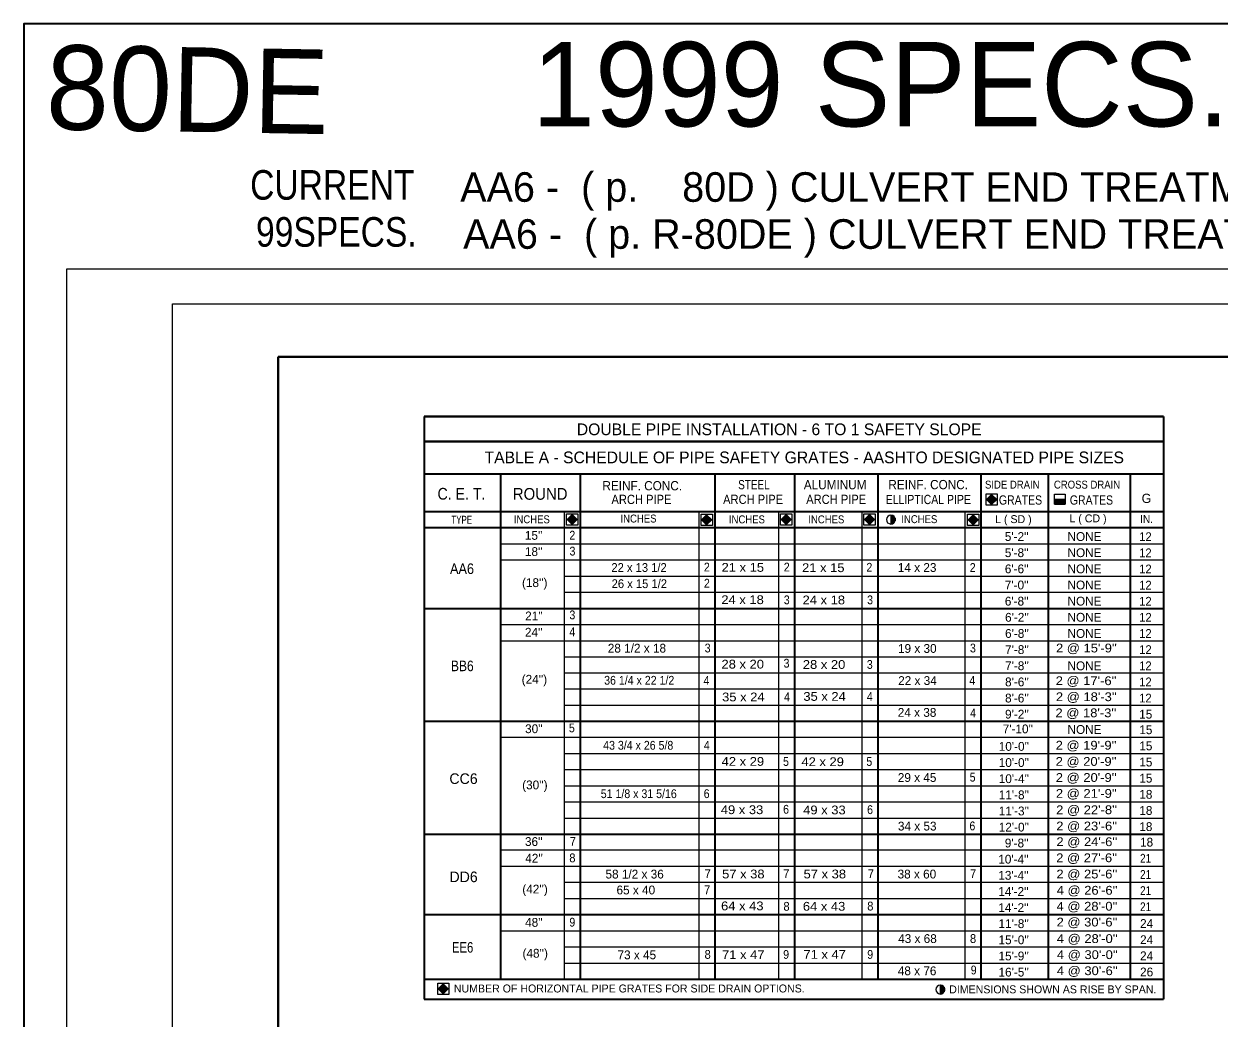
# Model space of a CAD drawing. Extents: x -483 to -38, y -358 to 186.
# Drawn here: x -482.5 to -312.8, y -228.9 to -87.8 of the extents above; entities that cross this region are included whole.
import ezdxf
from ezdxf.enums import TextEntityAlignment as Align

# ---------------------------------------------------------------- set-up
doc = ezdxf.new("R2010")
doc.units = 0
doc.header["$LTSCALE"] = 0.5
doc.layers.add('1', color=7, linetype='Continuous', lineweight=13)
doc.layers.add('14', color=7, linetype='Continuous')

msp = doc.modelspace()

# ---------------------------------------------------------------- hatches: boundary and pattern name
at = {"layer": '1'}
for points in [[(-345.1106, -156.0373), (-345.8282, -155.3195), (-345.1106, -154.6019), (-344.3931, -155.3195)], [(-336.1649, -155.9621), (-334.6764, -155.9621), (-334.6764, -155.2993), (-336.1649, -155.2993)], [(-404.6706, -158.8683), (-405.3883, -158.151), (-404.6706, -157.4332), (-403.9532, -158.151)], [(-385.5743, -158.9217), (-386.292, -158.2043), (-385.5743, -157.4866), (-384.8569, -158.2043)], [(-374.2875, -158.8677), (-375.0052, -158.1503), (-374.2875, -157.4326), (-373.5702, -158.1503)], [(-362.4605, -158.8677), (-363.1783, -158.1503), (-362.4605, -157.4326), (-361.7432, -158.1503)], [(-347.736, -158.9217), (-348.4538, -158.2043), (-347.736, -157.4866), (-347.0187, -158.2043)], [(-422.977, -225.4882), (-423.6948, -224.7709), (-422.977, -224.0531), (-422.2597, -224.7709)]]:
    msp.add_hatch(color=256, dxfattribs=at).paths.add_polyline_path(points)

# ---------------------------------------------------------------- linework, layer by layer
for p, q in [((-476.4377, -122.5636), (-116.4357, -122.5636)), ((-476.4377, -352.5644), (-476.4377, -122.5636)), ((-336.1649, -154.5517), (-334.6764, -154.5517)), ((-336.1649, -155.9621), (-336.1649, -154.5517)), ((-334.6764, -154.5517), (-334.6764, -155.9621)), ((-359.4138, -157.5497), (-359.4138, -158.7962)), ((-359.4005, -157.5912), (-359.1943, -157.5912)), ((-359.4005, -157.6534), (-359.073, -157.6534)), ((-359.4005, -157.7163), (-358.9936, -157.7163)), ((-359.4005, -157.7788), (-358.9344, -157.7788)), ((-359.3836, -157.5501), (-359.3836, -158.8063)), ((-359.3213, -157.5567), (-359.3213, -158.7992)), ((-359.2586, -157.5703), (-359.2586, -158.786)), ((-359.1959, -157.5905), (-359.1959, -158.766)), ((-359.1336, -157.6182), (-359.1336, -158.7379)), ((-359.0709, -157.6551), (-359.0709, -158.7008)), ((-359.0082, -157.7026), (-359.0082, -158.6531)), ((-358.9457, -157.7655), (-358.9457, -158.591)), ((-359.4005, -157.8413), (-358.8892, -157.8413)), ((-359.4005, -157.9041), (-358.8544, -157.9041)), ((-359.4005, -157.9666), (-358.8282, -157.9666)), ((-359.4005, -158.0289), (-358.8094, -158.0289)), ((-359.4005, -158.0916), (-358.7975, -158.0916)), ((-359.4005, -158.1541), (-358.7919, -158.1541)), ((-359.4005, -158.2166), (-358.7929, -158.2166)), ((-359.4005, -158.2791), (-358.7998, -158.2791)), ((-359.4005, -158.3416), (-358.8132, -158.3416)), ((-359.4005, -158.4043), (-358.8333, -158.4043)), ((-359.4005, -158.4668), (-358.8619, -158.4668)), ((-359.4005, -158.5293), (-358.8983, -158.5293)), ((-359.4005, -158.5917), (-358.9468, -158.5917)), ((-359.4005, -158.6546), (-359.0097, -158.6546)), ((-359.4005, -158.7173), (-359.0961, -158.7173)), ((-359.4005, -158.7796), (-359.2359, -158.7796)), ((-358.8832, -157.8512), (-358.8832, -158.5054)), ((-358.8207, -157.9891), (-358.8207, -158.3672)), ((-405.7951, -166.1881), (-320.7153, -166.1881)), ((-405.7951, -168.4799), (-320.7153, -168.4799)), ((-405.7673, -177.6604), (-320.7153, -177.6604)), ((-405.7673, -179.9136), (-320.7153, -179.9136)), ((-405.7673, -182.2054), (-320.7153, -182.2054)), ((-405.7673, -184.4972), (-320.7153, -184.4972)), ((-405.7673, -191.3728), (-320.7153, -191.3728)), ((-405.7673, -193.6647), (-320.7153, -193.6647)), ((-405.7673, -195.9565), (-320.7153, -195.9565)), ((-405.7673, -198.2483), (-320.7153, -198.2483)), ((-405.7673, -200.5402), (-320.7153, -200.5402)), ((-405.8022, -209.6559), (-320.7153, -209.6559)), ((-405.8022, -211.9477), (-320.7153, -211.9477)), ((-405.8022, -218.8233), (-320.7153, -218.8233)), ((-405.8022, -221.1152), (-320.7153, -221.1152)), ((-352.3974, -224.2562), (-352.3974, -225.5028)), ((-352.3841, -224.2977), (-352.1778, -224.2977)), ((-352.3841, -224.36), (-352.0566, -224.36)), ((-352.3841, -224.4229), (-351.9772, -224.4229)), ((-352.3841, -224.4854), (-351.918, -224.4854)), ((-352.3841, -224.5479), (-351.8728, -224.5479)), ((-352.3841, -224.6107), (-351.838, -224.6107)), ((-352.3841, -224.6732), (-351.8117, -224.6732)), ((-352.3841, -224.7355), (-351.793, -224.7355)), ((-352.3841, -224.7982), (-351.7812, -224.7982)), ((-352.3841, -224.8607), (-351.7755, -224.8607)), ((-352.3841, -224.9232), (-351.7766, -224.9232)), ((-352.3841, -224.9857), (-351.7834, -224.9857)), ((-352.3841, -225.0482), (-351.7967, -225.0482)), ((-352.3841, -225.1109), (-351.817, -225.1109)), ((-352.3841, -225.1734), (-351.8455, -225.1734)), ((-352.3841, -225.2359), (-351.882, -225.2359)), ((-352.3841, -225.2982), (-351.9303, -225.2982)), ((-352.3841, -225.3612), (-351.9932, -225.3612)), ((-352.3841, -225.4238), (-352.0797, -225.4238)), ((-352.3841, -225.4862), (-352.2195, -225.4862)), ((-352.3673, -224.2567), (-352.3673, -225.5128)), ((-352.3049, -224.2633), (-352.3049, -225.5058)), ((-352.2423, -224.2769), (-352.2423, -225.4926)), ((-352.1795, -224.2971), (-352.1795, -225.4726)), ((-352.1172, -224.3248), (-352.1172, -225.4445)), ((-352.0545, -224.3617), (-352.0545, -225.4074)), ((-351.9917, -224.4092), (-351.9917, -225.3597)), ((-351.9292, -224.4721), (-351.9292, -225.2976)), ((-351.8667, -224.5577), (-351.8667, -225.212)), ((-351.8042, -224.6957), (-351.8042, -225.0738))]:
    msp.add_line(p, q, dxfattribs=at)
at = {"layer": '1', "lineweight": 40}
for p, q in [((-446.4379, -135.0637), (-121.4361, -135.0637)), ((-446.4379, -340.0643), (-446.4379, -135.0637)), ((-425.7068, -143.5432), (-320.7153, -143.5432)), ((-425.7068, -147.0851), (-320.7153, -147.0851))]:
    msp.add_line(p, q, dxfattribs=at)
at = {"layer": '1', "lineweight": 35}
for p, q in [((-425.7068, -143.5432), (-425.7068, -226.226)), ((-320.7153, -143.5432), (-320.7153, -226.226)), ((-425.7302, -151.6852), (-320.7153, -151.6852)), ((-414.8433, -151.6852), (-414.8433, -223.407)), ((-403.5384, -151.6852), (-403.5384, -223.407)), ((-384.4247, -151.6852), (-384.4247, -223.407)), ((-373.1173, -151.6852), (-373.1173, -223.407)), ((-361.2782, -151.6852), (-361.2782, -223.407)), ((-346.6451, -151.6852), (-346.6451, -223.407)), ((-337.0943, -151.6852), (-337.0943, -223.407)), ((-325.4523, -151.6852), (-325.4523, -223.407)), ((-425.7302, -157.0034), (-320.7153, -157.0034)), ((-425.7302, -159.3198), (-320.7153, -159.3198)), ((-425.7068, -170.7717), (-320.7153, -170.7717)), ((-425.6792, -186.7891), (-320.7153, -186.7891)), ((-425.6792, -202.8321), (-320.7153, -202.8321)), ((-425.7139, -214.2397), (-320.7153, -214.2397)), ((-425.7068, -223.407), (-320.7153, -223.407)), ((-425.7068, -226.226), (-320.7153, -226.226))]:
    msp.add_line(p, q, dxfattribs=at)
at = {"layer": '1', "lineweight": 25}
for p, q in [((-336.1649, -155.2993), (-334.6764, -155.2993)), ((-334.6764, -155.9621), (-336.1649, -155.9621)), ((-405.7951, -157.0034), (-405.7951, -223.407)), ((-386.675, -157.0034), (-386.675, -223.407)), ((-375.3674, -157.0034), (-375.3674, -223.407)), ((-363.5283, -157.0034), (-363.5283, -223.407)), ((-348.8952, -157.0034), (-348.8952, -223.407)), ((-414.8433, -161.6044), (-320.7153, -161.6044)), ((-414.8433, -163.8962), (-320.7153, -163.8962)), ((-414.8433, -173.0768), (-320.7153, -173.0768)), ((-414.8433, -175.3686), (-320.7153, -175.3686)), ((-414.8433, -189.0809), (-320.7153, -189.0809)), ((-414.8433, -205.0722), (-320.7153, -205.0722)), ((-414.8433, -207.3641), (-320.7153, -207.3641)), ((-414.8433, -216.5315), (-320.7153, -216.5315))]:
    msp.add_line(p, q, dxfattribs=at)
at = {"layer": '1', "lineweight": 35}
msp.add_lwpolyline([(-110.7638, -87.8148), (-482.5202, -87.8148), (-482.5202, -358.4612), (-110.7638, -358.4612)], close=True, dxfattribs=at)
at = {"layer": '1', "lineweight": 25}
msp.add_lwpolyline([(-461.4374, -347.5641), (-461.4374, -127.5631), (-116.4357, -127.5631)], dxfattribs=at)
at = {"layer": '1'}
for points in [[(-344.3003, -156.1143), (-345.8984, -156.1143), (-345.8984, -154.5163), (-344.3003, -154.5163)], [(-345.1106, -156.0373), (-345.8282, -155.3195), (-345.1106, -154.6019), (-344.3931, -155.3195)], [(-336.1649, -155.9621), (-334.6764, -155.9621), (-334.6764, -155.2993), (-336.1649, -155.2993)], [(-403.8605, -158.9456), (-405.4586, -158.9456), (-405.4586, -157.3476), (-403.8605, -157.3476)], [(-404.6706, -158.8683), (-405.3883, -158.151), (-404.6706, -157.4332), (-403.9532, -158.151)], [(-384.7642, -158.999), (-386.3622, -158.999), (-386.3622, -157.4009), (-384.7642, -157.4009)], [(-385.5743, -158.9217), (-386.292, -158.2043), (-385.5743, -157.4866), (-384.8569, -158.2043)], [(-373.4774, -158.945), (-375.0755, -158.945), (-375.0755, -157.3469), (-373.4774, -157.3469)], [(-374.2875, -158.8677), (-375.0052, -158.1503), (-374.2875, -157.4326), (-373.5702, -158.1503)], [(-361.6505, -158.945), (-363.2485, -158.945), (-363.2485, -157.3469), (-361.6505, -157.3469)], [(-362.4605, -158.8677), (-363.1783, -158.1503), (-362.4605, -157.4326), (-361.7432, -158.1503)], [(-346.9259, -158.999), (-348.524, -158.999), (-348.524, -157.4009), (-346.9259, -157.4009)], [(-347.736, -158.9217), (-348.4538, -158.2043), (-347.736, -157.4866), (-347.0187, -158.2043)], [(-422.167, -225.5655), (-423.765, -225.5655), (-423.765, -223.9675), (-422.167, -223.9675)], [(-422.977, -225.4882), (-423.6948, -224.7709), (-422.977, -224.0531), (-422.2597, -224.7709)]]:
    msp.add_lwpolyline(points, close=True, dxfattribs=at)
at = {"layer": '1', "lineweight": 25}
msp.add_lwpolyline([(-336.1608, -155.9547), (-334.6873, -155.9547), (-334.68, -155.3032), (-336.1649, -155.3057)], close=True, dxfattribs=at)
at = {"layer": '1'}
for centre in [(-359.4209, -158.1783), (-352.4045, -224.8849)]:
    msp.add_arc(centre, 0.6291, 88.93162, 88.15422, dxfattribs=at)

# ---------------------------------------------------------------- texts
msp.add_text('80DE', height=12, rotation=359, dxfattribs=at).set_placement((-479.4512, -102.7682))
for s, height, p in [('1999 SPECS. - FINAL ENGLISH', 12, (-410.3553, -102.3682)), ('DOUBLE PIPE INSTALLATION - 6 TO 1 SAFETY SLOPE', 1.667, (-404.0112, -146.1933)), ('TABLE A - SCHEDULE OF PIPE SAFETY GRATES - AASHTO DESIGNATED PIPE SIZES', 1.667, (-417.1113, -150.1795)), ('G', 1.313, (-323.8078, -155.816)), ('L ( SD )', 1.125, (-344.6087, -158.6727)), ('L ( CD )', 1.125, (-334.0557, -158.5642)), ("15''", 1.25, (-411.3863, -161.0406)), ("18''", 1.25, (-411.3788, -163.3418)), ('14 x 23', 1.25, (-358.4258, -165.6024)), ("(18'')", 1.25, (-411.793, -167.7515)), ("21''", 1.25, (-411.3442, -172.4782)), ("24''", 1.25, (-411.3784, -174.7933)), ('28 1/2 x 18', 1.25, (-399.6122, -177.051)), ('19 x 30', 1.25, (-358.4042, -177.0914)), ("(24'')", 1.25, (-411.8386, -181.4685)), ('22 x 34', 1.25, (-358.3804, -181.6528)), ('24 x 38', 1.25, (-358.4358, -186.1691)), ('15', 1.25, (-324.1562, -186.4265)), ("30''", 1.25, (-411.3532, -188.4872)), ("7'-10''", 1.25, (-343.5317, -188.5097)), ('15', 1.25, (-324.1408, -188.6304)), ('15', 1.25, (-324.1408, -190.9222)), ('15', 1.25, (-324.1408, -193.2141)), ('CC6', 1.5, (-422.1026, -195.6971)), ("(30'')", 1.25, (-411.7673, -196.4617)), ('29 x 45', 1.25, (-358.4304, -195.4098)), ('15', 1.25, (-324.1408, -195.5059)), ('18', 1.25, (-324.1408, -197.7978)), ('18', 1.25, (-324.1408, -200.0897)), ('34 x 53', 1.25, (-358.4171, -202.3062)), ('18', 1.25, (-324.1408, -202.3815)), ("36''", 1.25, (-411.3707, -204.5005)), ('18', 1.25, (-324.0346, -204.5853)), ("42''", 1.25, (-411.3327, -206.864)), ('DD6', 1.5, (-422.0941, -209.6342)), ('58 1/2 x 36', 1.25, (-399.9354, -209.1192)), ('38 x 60', 1.25, (-358.4621, -209.1132)), ("(42'')", 1.25, (-411.7469, -211.247)), ('65 x 40', 1.25, (-398.3713, -211.3742)), ("48''", 1.25, (-411.351, -215.971)), ('24', 1.25, (-324.0304, -216.1378)), ('43 x 68', 1.25, (-358.3804, -218.2764)), ('24', 1.25, (-324.0304, -218.4297)), ("(48'')", 1.25, (-411.7192, -220.3527)), ('73 x 45', 1.25, (-398.2298, -220.5874)), ('24', 1.25, (-324.0304, -220.7215)), ('48 x 76', 1.25, (-358.4332, -222.8492)), ('26', 1.25, (-324.0304, -223.0133)), ('NUMBER OF HORIZONTAL PIPE GRATES FOR SIDE DRAIN OPTIONS.', 1.125, (-421.469, -225.2937)), ('DIMENSIONS SHOWN AS RISE BY SPAN.', 1.125, (-351.1327, -225.4184))]:
    msp.add_text(s, height=height, dxfattribs=at).set_placement(p)
for s, height, width, p in [('CURRENT', 4.2, 0.85, (-450.3962, -112.7669)), ('99SPECS.', 4.2, 0.85, (-449.5622, -119.4383)), ('REINF. CONC.', 1.313, 0.95, (-400.3736, -154.0196)), ('STEEL', 1.313, 0.8, (-381.0912, -153.874)), ('ALUMINUM', 1.313, 0.95, (-371.7771, -153.8738)), ('REINF. CONC.', 1.313, 0.95, (-359.7747, -153.8623)), ('SIDE DRAIN', 1.125, 0.9, (-346.0501, -153.7723)), ('CROSS DRAIN', 1.125, 0.9, (-336.2649, -153.7723)), ('C. E. T. ', 1.667, 0.9, (-423.7853, -155.3427)), ('ROUND', 1.667, 0.95, (-413.095, -155.3572)), ('ARCH PIPE', 1.313, 0.9, (-399.0895, -155.9622)), ('ARCH PIPE', 1.313, 0.9, (-383.2355, -155.9556)), ('ARCH PIPE', 1.313, 0.9, (-371.4379, -155.9554)), ('ELLIPTICAL PIPE', 1.313, 0.85, (-360.1543, -155.9764)), ('GRATES', 1.313, 0.85, (-344.0792, -156.0488)), ('GRATES', 1.313, 0.85, (-334.0066, -156.0558)), ('TYPE', 1.125, 0.75, (-421.8255, -158.7637)), ('INCHES', 1.125, 0.9, (-412.9581, -158.6993)), ('INCHES', 1.125, 0.9, (-397.8098, -158.5867)), ('INCHES', 1.125, 0.9, (-382.4159, -158.7072)), ('INCHES', 1.125, 0.9, (-371.1404, -158.7071)), ('INCHES', 1.125, 0.9, (-357.9368, -158.6746)), ('IN.', 1.125, 0.95, (-324.0217, -158.6522)), ('2', 1.25, 0.9, (-405.0662, -161.0118)), ('12', 1.25, 0.95, (-324.1562, -161.2267)), ('3', 1.25, 0.9, (-405.0487, -163.2712)), ('12', 1.25, 0.95, (-324.1562, -163.5186)), ('AA6', 1.5, 0.9, (-422.0192, -165.8947)), ('22 x 13 1/2', 1.25, 0.95, (-399.1006, -165.6003)), ('2', 1.25, 0.9, (-385.9607, -165.5391)), (' 21 x 15', 1.25, 1.1, (-383.9677, -165.5828)), ('2', 1.25, 0.9, (-374.6173, -165.5391)), (' 21 x 15', 1.25, 1.1, (-372.5391, -165.627)), ('2', 1.25, 0.9, (-362.8862, -165.5718)), ('2', 1.25, 0.9, (-348.2138, -165.6045)), ('12', 1.25, 0.95, (-324.1562, -165.8104)), ('26 x 15 1/2', 1.25, 0.95, (-399.0635, -167.8974)), ('2', 1.25, 0.9, (-385.9607, -167.8338)), ('12', 1.25, 0.95, (-324.1562, -168.1023)), (' 24 x 18', 1.25, 1.1, (-384.0006, -170.1718)), ('3', 1.25, 0.9, (-374.6215, -170.1926)), (' 24 x 18', 1.25, 1.1, (-372.4667, -170.2088)), ('3', 1.25, 0.9, (-362.7914, -170.1926)), ('12', 1.25, 0.95, (-324.1562, -170.3942)), ('3', 1.25, 0.9, (-405.0614, -172.325)), ('12', 1.25, 0.95, (-324.1562, -172.6754)), ('4', 1.25, 0.9, (-405.0725, -174.7252)), ('12', 1.25, 0.95, (-324.1562, -174.9673)), ('3', 1.25, 0.9, (-385.8524, -177.0283)), ('3', 1.25, 0.9, (-348.1867, -177.0298)), ("2 @ 15'-9''", 1.25, 1.1, (-335.9698, -177.0283)), ('12', 1.25, 0.95, (-324.1562, -177.2591)), ('BB6', 1.5, 0.85, (-421.8788, -179.6927)), (' 28 x 20', 1.25, 1.1, (-383.9775, -179.3167)), ('3', 1.25, 0.9, (-374.6492, -179.1849)), (' 28 x 20', 1.25, 1.1, (-372.4265, -179.3664)), ('3', 1.25, 0.9, (-362.8291, -179.3583)), ('12', 1.25, 0.95, (-324.1562, -179.5509)), ('36 1/4 x 22 1/2', 1.25, 0.9, (-400.1273, -181.6103)), ('4', 1.25, 0.9, (-386.0182, -181.6285)), ('4', 1.25, 0.9, (-348.2758, -181.6285)), ("2 @ 17'-6''", 1.25, 1.1, (-336.0141, -181.6691)), ('12', 1.25, 0.95, (-324.1562, -181.8427)), (' 35 x 24', 1.25, 1.1, (-383.8897, -183.977)), ('4', 1.25, 0.9, (-374.5857, -183.963)), (' 35 x 24', 1.25, 1.1, (-372.3548, -183.8995)), ('4', 1.25, 0.9, (-362.8202, -183.9105)), ("2 @ 18'-3''", 1.25, 1.1, (-335.9826, -183.9459)), ('12', 1.25, 0.95, (-324.1562, -184.1347)), ("2 @ 18'-3''", 1.25, 1.1, (-336.0455, -186.2276)), ('4', 1.25, 0.9, (-348.1667, -186.2407)), ('5', 1.25, 0.9, (-405.1362, -188.3688)), ('43 3/4 x 26 5/8', 1.25, 0.9, (-400.2654, -190.8373)), ('4', 1.25, 0.9, (-385.9666, -190.8284)), ("2 @ 19'-9''", 1.25, 1.1, (-336.0137, -190.8294)), (' 42 x 29', 1.25, 1.1, (-383.9557, -193.1258)), ('5', 1.25, 0.9, (-374.7238, -193.1358)), (' 42 x 29', 1.25, 1.1, (-372.6253, -193.1683)), ('5', 1.25, 0.9, (-362.8957, -193.1358)), ("2 @ 20'-9''", 1.25, 1.1, (-336.0137, -193.1258)), ('5', 1.25, 0.9, (-348.2232, -195.3597)), ("2 @ 20'-9''", 1.25, 1.1, (-335.9988, -195.4083)), ('51 1/8 x 31 5/16', 1.25, 0.9, (-400.6077, -197.7071)), ('6', 1.25, 0.9, (-385.9934, -197.7022)), ("2 @ 21'-9''", 1.25, 1.1, (-335.9811, -197.6677)), (' 49 x 33', 1.25, 1.1, (-384.0751, -199.9832)), ('6', 1.25, 0.9, (-374.7169, -199.921)), (' 49 x 33', 1.25, 1.1, (-372.3773, -200.0172)), ('6', 1.25, 0.9, (-362.7908, -199.9703)), ("2 @ 22'-8''", 1.25, 1.1, (-335.9452, -199.9893)), ('6', 1.25, 0.9, (-348.2632, -202.2791)), ("2 @ 23'-6''", 1.25, 1.1, (-335.9307, -202.2935)), ('7', 1.25, 0.95, (-405.0042, -204.4776)), ("2 @ 24'-6''", 1.25, 1.1, (-335.9077, -204.5213)), ('8', 1.25, 0.95, (-405.0772, -206.8169)), ("2 @ 27'-6''", 1.25, 1.1, (-335.9372, -206.8044)), ('21', 1.25, 0.85, (-324.0346, -206.8771)), ('7', 1.25, 0.95, (-385.8672, -209.0636)), (' 57 x 38', 1.25, 1.1, (-383.8906, -209.1034)), ('7', 1.25, 0.95, (-374.7057, -209.0623)), (' 57 x 38', 1.25, 1.1, (-372.3238, -209.104)), ('7', 1.25, 0.95, (-362.696, -209.0634)), ('7', 1.25, 0.95, (-348.1803, -209.0623)), ("2 @ 25'-6''", 1.25, 1.1, (-335.9055, -209.1102)), ('21', 1.25, 0.85, (-324.0346, -209.1689)), ('7', 1.25, 0.95, (-385.9418, -211.3504)), ("4 @ 26'-6''", 1.25, 1.1, (-335.8711, -211.4158)), ('21', 1.25, 0.85, (-324.0346, -211.4607)), (' 64 x 43', 1.25, 1.1, (-384.0373, -213.6356)), ('8', 1.25, 0.95, (-374.6747, -213.6965)), (' 64 x 43', 1.25, 1.1, (-372.4263, -213.6921)), ('8', 1.25, 0.95, (-362.7743, -213.6558)), ("4 @ 28'-0''", 1.25, 1.1, (-335.8847, -213.6825)), ('21', 1.25, 0.85, (-324.0346, -213.7526)), ('9', 1.25, 0.9, (-405.0683, -215.9442)), ("2 @ 30'-6''", 1.25, 1.1, (-335.8815, -215.9297)), ('8', 1.25, 0.95, (-348.1865, -218.2682)), ("4 @ 28'-0''", 1.25, 1.1, (-335.8523, -218.2747)), ('EE6', 1.5, 0.8, (-421.7419, -219.6428)), ('8', 1.25, 0.95, (-385.8737, -220.5181)), (' 71 x 47', 1.25, 1.1, (-383.8997, -220.5581)), ('9', 1.25, 0.9, (-374.7097, -220.5181)), (' 71 x 47', 1.25, 1.1, (-372.3448, -220.5199)), ('9', 1.25, 0.9, (-362.7743, -220.5181)), ("4 @ 30'-0''", 1.25, 1.1, (-335.838, -220.5539)), ('9', 1.25, 0.9, (-348.0748, -222.7318)), ("4 @ 30'-6''", 1.25, 1.1, (-335.8482, -222.8334))]:
    msp.add_text(s, height=height, dxfattribs=dict(at, width=width)).set_placement(p)
for s, p in [("5'-2''", (-339.8597, -161.2074)), ('NONE', (-329.5043, -161.2074)), ("5'-8''", (-339.8597, -163.4992)), ('NONE', (-329.5043, -163.4992)), ("6'-6''", (-339.8597, -165.7911)), ('NONE', (-329.5043, -165.7911)), ("7'-0''", (-339.8597, -168.0829)), ('NONE', (-329.5043, -168.0829)), ("6'-8''", (-339.8597, -170.3748)), ('NONE', (-329.5043, -170.3748)), ("6'-2''", (-339.8269, -172.671)), ('NONE', (-329.5043, -172.6667)), ("6'-8''", (-339.8269, -174.9628)), ('NONE', (-329.5043, -174.9585)), ("7'-8''", (-339.8269, -177.2547)), ("7'-8''", (-339.8269, -179.5466)), ('NONE', (-329.5043, -179.5584)), ("8'-6''", (-339.8269, -181.8384)), ("8'-6''", (-339.8269, -184.1302)), ("9'-2''", (-339.8269, -186.4221)), ('NONE', (-329.5043, -188.5925)), ("10'-0''", (-339.7942, -190.9929)), ("10'-0''", (-339.7942, -193.2848)), ("10'-4''", (-339.7942, -195.5766)), ("11'-8''", (-339.7942, -197.8684)), ("11'-3''", (-339.7942, -200.1602)), ("12'-0''", (-339.7942, -202.4522)), ("9'-8''", (-339.8597, -204.7096)), ("10'-4''", (-339.8597, -207.0014)), ("13'-4''", (-339.8597, -209.2933)), ("14'-2''", (-339.8597, -211.5852)), ("14'-2''", (-339.8597, -213.877)), ("11'-8''", (-339.827, -216.1567)), ("15'-0''", (-339.827, -218.4486)), ("15'-9''", (-339.827, -220.7405)), ("16'-5''", (-339.827, -223.0323))]:
    msp.add_text(s, height=1.25, dxfattribs=at).set_placement(p, align=Align.RIGHT)
at = {"layer": '14'}
for s, p in [('AA6 -  ( p.    80D ) CULVERT END TREATMENT- DOUBLE PIPE - ( CET6D- 1- 00 ) - FINAL ENGLISH ( 6/13/97 )', (-420.5702, -113.0661)), ('AA6 -  ( p. R-80DE ) CULVERT END TREATMENT- DOUBLE PIPE - ( CET6D-2-00E ) - FINAL ENGLISH ( 7/1/99 )', (-420.1533, -119.7375))]:
    msp.add_text(s, height=4.2, dxfattribs=at).set_placement(p)

doc.saveas('drawing.dxf')
